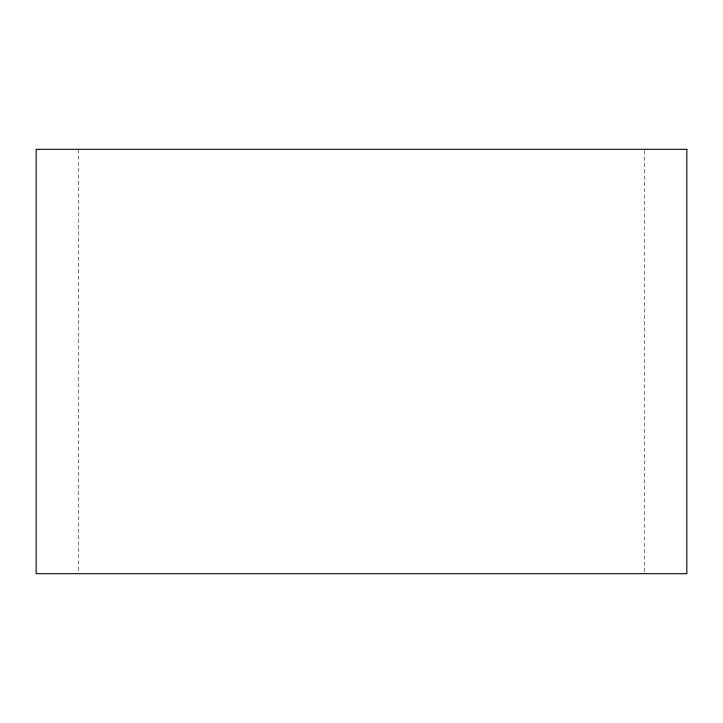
<?xml version="1.0" encoding="UTF-8"?>
<svg xmlns="http://www.w3.org/2000/svg" width="723" height="723" viewBox="0 0 723 723"><rect width="100%" height="100%" fill="white"/><g stroke="black" fill="none" stroke-linecap="round" stroke-linejoin="round"><path stroke-width="0.54" stroke-dasharray="3.62 2.71" d="M644.41 150.447L644.41 572.553M78.59 149.318L78.59 572.553"/><path stroke-width="1.08" d="M686.85 149.318L36.15 149.318L36.15 573.682L686.85 573.682L686.85 149.318"/></g></svg>
